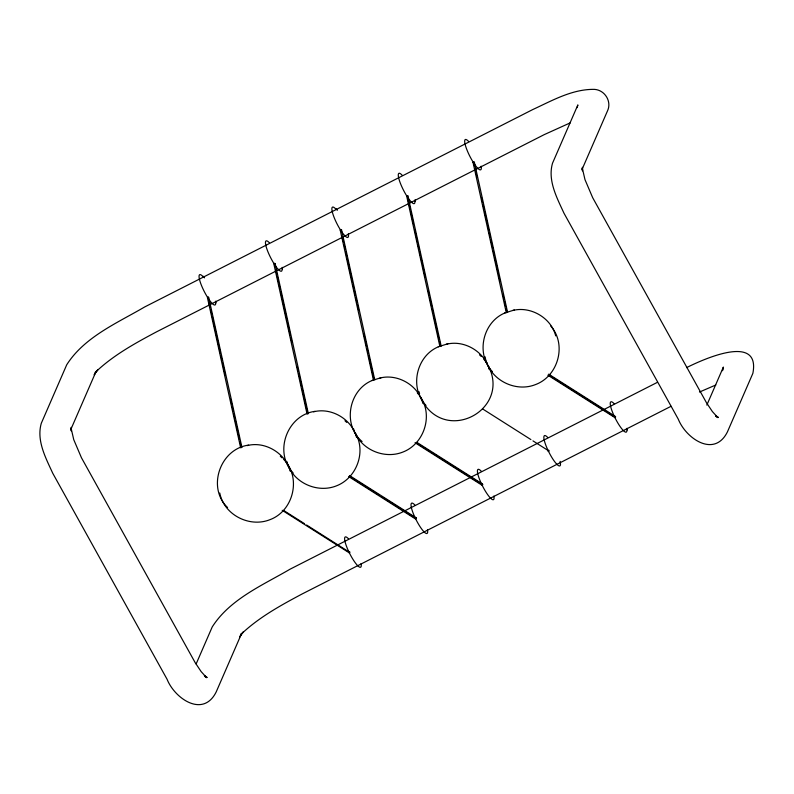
<?xml version="1.0" encoding="UTF-8"?>
<svg xmlns="http://www.w3.org/2000/svg" width="794" height="794" viewBox="0 0 794 794"><rect width="100%" height="100%" fill="white"/><g stroke="black" fill="none" stroke-linecap="round" stroke-linejoin="round"><path stroke-width="1.19" d="M71.291 427.341L71.242 430.934L71.093 428.899M582.518 167.286L582.459 170.879L582.25 167.832L584.98 179.623L592.681 197.696L706.412 402.627L712.367 411.54L717.905 417.644L715.583 415.599L718.342 417.446L716.138 416.503M722.848 369.002L722.461 370.699L723.374 367.076L706.839 405.089M577.188 107.627L577.873 104.907L552.515 163.217C547.503 180.496 556.971 197.905 563.988 213.229L678.304 419.212C685.956 438.506 714.372 458.198 727.433 431.876L752.861 373.379C760.831 332.676 702.194 359.831 686.582 367.612M71.271 428.462L96.064 371.443L94.168 374.798L97.791 369.815L95.23 372.436C113.026 355.355 134.97 343.336 156.587 331.823L544.277 134.603L570.3 122.832M196.138 663.953L212.226 626.942C229.913 599.123 262.546 585.287 290.058 569.189L657.293 382.39M582.002 169.529L607.36 111.21C612.392 101.076 604.026 88.799 592.84 89.365C571.352 89.563 551.79 100.788 532.744 109.562L144.558 307.02C117.046 323.128 84.412 336.954 66.726 364.774L41.298 423.271C36.286 440.551 45.754 457.949 52.761 473.284L167.077 679.267C174.73 698.561 203.145 718.252 216.206 691.921L241.555 633.612L239.669 636.967L243.292 631.984L240.731 634.605C258.526 617.524 280.461 605.504 302.077 593.991L670.999 406.32M208.485 297.79L208.286 297.025L207.413 297.571L240.661 447.846M274.903 264.005L274.694 263.241L273.821 263.797L307.07 414.061M407.57 196.535L407.798 195.771L406.677 196.108L439.896 346.502M372.475 380.356C348.626 389.765 342.214 424.988 362.074 441.514M438.893 346.581C416.245 355.643 409.069 387.829 425.991 405.416M505.302 312.796C482.653 321.858 475.487 354.055 492.399 371.632M699.474 392.047L715.801 384.991M512.775 310.474C530.64 305.849 551.264 317.957 555.711 335.862M446.367 344.259C462.177 340.169 479.616 349.032 486.99 363.315M379.959 378.033C397.824 373.408 418.448 385.517 422.894 403.431M313.551 411.818C328.954 407.838 346.045 416.155 353.588 429.901M247.142 445.603C263.37 441.385 281.096 450.853 288.341 465.621M504.706 312.995L514.294 309.988M438.298 346.77L447.885 343.772M371.89 380.554L381.477 377.557M315.069 411.332C286.962 414.974 273.404 452.709 293.165 472.986M248.661 445.116C220.107 448.739 206.688 487.705 227.59 507.535M614.983 416.463L615.668 416.88L614.933 417.634L547.85 375.185M482.325 484.003L482.792 484.757L481.948 485.184L415.034 442.754M416.215 517.857C413.704 517.916 416.949 520.06 416.215 517.857L349.429 475.497M348.993 552.684C351.504 552.624 348.258 550.48 348.993 552.684L282.207 510.314M204.921 676.557L207.115 677.5L204.356 675.644L206.678 677.699L201.14 671.595L195.185 662.672L81.454 457.751L73.753 439.678L71.023 427.877M548.664 374.143L615.439 416.513M549.299 375.334L605.643 411.074M607.738 412.404L613.99 416.374M482.891 409.108L530.888 439.568M532.973 440.888L548.624 450.813M416.88 442.377L482.623 484.082M417.525 443.558L430.04 451.498M432.135 452.828L480.132 483.278M351.107 477.333L379.284 495.208M381.378 496.538L415.808 518.383M348.616 476.529L415.401 518.899M283.657 510.453L304.529 523.693M306.613 525.023L349.4 552.167M479.546 354.858L481.293 356.506M344.973 420.77L346.72 422.418M280.312 456.203L282.059 457.85M336.031 208.693L337.351 210.291M203.214 276.262L204.534 277.85M550.788 326.096C567.025 344.407 558.281 376.158 535.573 384.554C514.75 392.931 488.876 379.214 485.104 356.834M483.705 359.017L487.079 363.315M417.297 392.792L418.646 394.519M423.738 403.421C449.354 442.685 509.609 408.652 488.707 366.56M283.805 459.498C301.571 477.581 293.522 510.999 269.93 519.683C249.524 527.871 223.968 514.889 219.759 493.014M420.473 396.931C433.365 415.788 423.986 444.114 402.757 452.114C383.452 459.756 359.235 448.818 353.469 428.601M355.345 433.048C366.471 451.816 356.556 478.216 336.338 485.898C316.697 493.709 291.964 482.137 286.763 461.334M507.594 312.33L474.355 162.184L473.591 161.936L473.065 162.572L506.304 312.717M473.065 162.572L474.355 162.184M374.768 379.899L341.529 229.744L340.775 229.496L340.239 230.131L373.478 380.286M340.239 230.131L341.529 229.744M208.663 297.204L241.952 447.459M418.994 391.67L419.579 393.774M488.151 365.25L489.303 369.647M355.325 432.809L356.476 437.216M288.917 466.594L290.068 470.991M473.71 162.373L474.514 166.006M475.05 168.427L476.926 176.903M481.482 197.488L482.553 202.331M483.089 204.753L484.161 209.596M484.697 212.018L485.769 216.861M486.305 219.283L487.109 222.916M487.645 225.337L488.717 230.191M489.253 232.612L490.325 237.456M490.861 239.877L492.737 248.353M493.273 250.775L494.344 255.618M494.88 258.04L495.952 262.883M496.488 265.305L498.364 273.781M498.9 276.203L499.972 281.046M502.93 294.366L504.001 299.209M504.537 301.631L505.609 306.474M506.145 308.896L506.949 312.528M407.937 195.959L441.186 346.115M408.364 201.001L410.24 209.477M410.776 211.899L411.858 216.742M412.394 219.164L413.466 224.007M414.805 230.062L415.877 234.905M416.413 237.327L417.485 242.17M418.021 244.592L419.093 249.435M419.629 251.857L420.433 255.489M420.969 257.911L422.041 262.754M422.577 265.176L423.649 270.02M424.185 272.441L425.256 277.285M428.204 290.604L429.276 295.447M429.812 297.869L431.688 306.345M432.224 308.767L433.296 313.61M433.832 316.032L434.904 320.875M435.44 323.297L437.315 331.773M437.851 334.195L438.923 339.038M439.469 341.46L440.541 346.313M342.492 237.208L343.564 242.051M344.1 244.473L345.172 249.316M345.708 251.738L346.779 256.581M347.315 259.003L352.417 282.009M352.953 284.431L353.757 288.063M354.293 290.485L355.365 295.328M355.901 297.75L356.972 302.593M357.508 305.015L358.58 309.858M363.94 334.076L365.012 338.919M365.548 341.341L366.62 346.184M367.156 348.606L368.227 353.449M368.763 355.871L373.855 378.877M275.121 263.529L308.36 413.674M275.816 269.771L276.888 274.615M277.424 277.037L278.496 281.88M279.031 284.302L280.103 289.145M280.639 291.567L287.071 320.637M287.607 323.059L288.688 327.902M289.224 330.324L290.296 335.167M290.832 337.589L291.904 342.432M297.264 366.649L298.336 371.493M298.872 373.914L299.943 378.758M300.479 381.18L301.551 386.023M302.087 388.445L307.715 413.873M209.14 302.345L210.212 307.189M210.747 309.61L211.819 314.454M212.355 316.875L213.427 321.719M213.963 324.141L214.767 327.773M215.303 330.195L220.395 353.201M220.93 355.623L222.002 360.466M222.538 362.888L223.61 367.731M224.146 370.153L225.218 374.996M230.588 399.213L231.659 404.057M232.195 406.478L233.267 411.322M233.803 413.743L234.875 418.597M235.411 421.019L236.215 424.651M236.751 427.073L237.823 431.916M238.359 434.338L239.431 439.181M239.967 441.603L241.307 447.657M627.032 428.303L627.29 429.951M415.054 199.79L415.312 201.448M282.237 267.36L282.485 269.007M215.829 301.134L216.077 302.792M361.072 563.611A16.992 3.553 63 0 1 355.672 563.333A16.992 3.553 63 0 1 345.44 543.195A16.992 3.553 63 0 1 348.477 538.798M493.888 496.052A16.992 3.553 63 0 1 490.821 498.434A16.992 3.553 63 0 1 481.908 484.767M480.975 482.782A16.992 3.553 63 0 1 481.293 471.239M560.117 461.364A16.992 3.553 63 0 1 555.353 462.565A16.992 3.553 63 0 1 544.783 442.208A16.992 3.553 63 0 1 547.701 437.454M626.903 430.04A16.992 3.553 63 0 1 614.725 417.207M614.258 416.215A16.992 3.553 63 0 1 614.109 403.67M427.48 529.836A16.992 3.553 63 0 1 422.08 529.558A16.992 3.553 63 0 1 411.848 509.411A16.992 3.553 63 0 1 414.885 505.014M215.69 302.881A16.992 3.553 63 0 1 208.266 298.465M207.73 297.621A16.992 3.553 63 0 1 199.433 279.21A16.992 3.553 63 0 1 202.907 276.511M348.328 233.764A16.992 3.553 63 0 1 342.919 233.486A16.992 3.553 63 0 1 332.696 213.338A16.992 3.553 63 0 1 335.723 208.951M414.925 201.537A16.992 3.553 63 0 1 407.501 197.111M406.955 196.277A16.992 3.553 63 0 1 398.657 177.866A16.992 3.553 63 0 1 402.131 175.166M481.144 166.204A16.992 3.553 63 0 1 475.745 165.916A16.992 3.553 63 0 1 465.512 145.778A16.992 3.553 63 0 1 468.549 141.382M282.108 269.106A16.992 3.553 63 0 1 276.957 267.836M276.282 266.963A16.992 3.553 63 0 1 275.22 265.484M274.138 263.846A16.992 3.553 63 0 1 265.841 245.425A16.992 3.553 63 0 1 269.315 242.726M548.009 450.823C549.091 452.828 549.627 448.779 548.009 450.823"/></g></svg>
